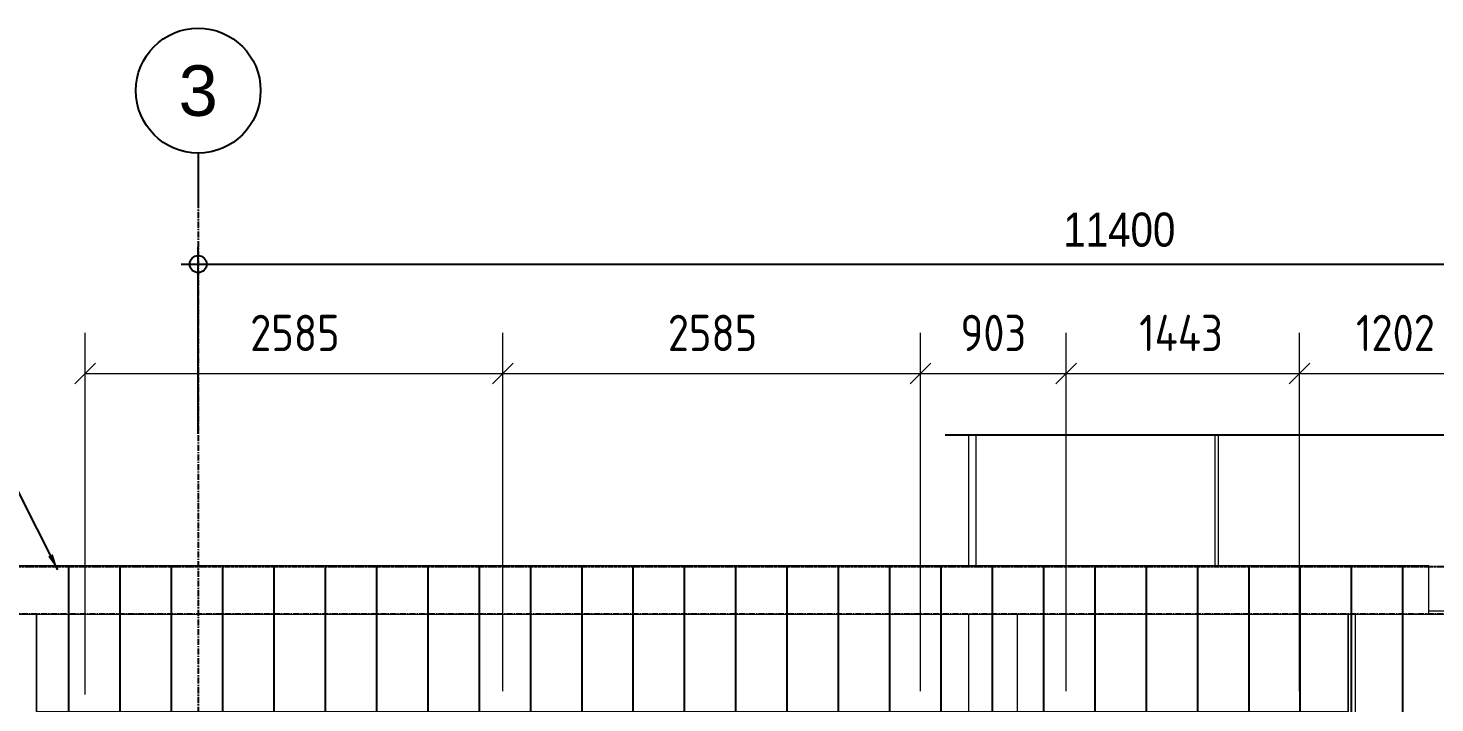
# Model space of a CAD drawing. Header units: millimetres. Extents: x -153298 to 620751, y -313239 to 250031.
# Drawn here: x 31180 to 39885, y -112552 to -108379 of the extents above; entities that cross this region are included whole.
import ezdxf
from ezdxf.enums import TextEntityAlignment as Align

# ---------------------------------------------------------------- set-up
doc = ezdxf.new("R2010")
doc.units = ezdxf.units.MM
for name, pattern in [('CENTER', [2, 1.25, -0.25, 0.25, -0.25]), ('HIDDEN', [0.375, 0.25, -0.125]), ('XKITLINE00', [0])]:
    doc.linetypes.add(name, pattern=pattern)
for name, color, linetype in [('HATCH', 7, 'Continuous'), ('S-DIM', 7, 'Continuous'), ('Stan-Dim', 7, 'Continuous')]:
    doc.layers.add(name, color=color, linetype=linetype)
doc.layers.add('Part', color=7, linetype='Continuous', lineweight=0)
doc.layers.add('Z-DIMENSIONS', color=7, linetype='Continuous', lineweight=0)
doc.styles.add('ISOCPEUR', font='isocpeur.ttf')
doc.styles.add('ROMANS', font='arial.ttf', dxfattribs={"width": 0.85})
doc.dimstyles.new('Dim-Cen', dxfattribs={"dimtxt": 3, "dimasz": 1, "dimexe": 0, "dimexo": 2.5, "dimgap": 1.5, "dimtad": 1, "dimdec": 0, "dimzin": 1, "dimdsep": 46, "dimtxsty": 'ROMANS', "dimblk": 'CEN1', "dimcen": 0.09, "dimclrd": 7, "dimclre": 7, "dimclrt": 7, "dimadec": 0, "dimazin": 0, "dimtfac": 1, "dimtdec": 0, "dimtofl": 0, "dimtmove": 2, "dimatfit": 3, "dimfxl": 1, "dimtfill": 1, "dimtfillclr": 256, "dimtolj": 1, "dimtzin": 0, "dimarcsym": 0})
doc.dimstyles.get("Standard").update_dxf_attribs({"dimtxt": 0.18, "dimasz": 0.18, "dimexe": 0.18, "dimexo": 0.0625, "dimgap": 0.09, "dimtad": 0, "dimtih": 1, "dimtoh": 1, "dimdec": 4, "dimzin": 0, "dimdsep": 46, "dimtxsty": 'Standard', "dimcen": 0.09, "dimclrd": 7, "dimclre": 7, "dimclrt": 7, "dimadec": 0, "dimazin": 0, "dimtfac": 1, "dimtdec": 4, "dimtofl": 0, "dimtmove": 0, "dimatfit": 3, "dimfxl": 1, "dimtolj": 1, "dimtzin": 0, "dimarcsym": 0})

# ---------------------------------------------------------------- blocks, each defined once
blk = doc.blocks.new('*A13431303')
at = {"layer": 'Part', "color": 7, "linetype": 'XKITLINE00', "lineweight": 0}
for p, q in [((366.347884, -20.634477), (366.347884, 40.022545)), ((366.347884, 40.022545), (371.147884, 40.022545))]:
    blk.add_line(p, q, dxfattribs=at)
blk = doc.blocks.new('*A13441304')
at = {"layer": 'Part', "color": 7, "linetype": 'XKITLINE00', "lineweight": 0}
for p, q in [((369.977907, 42.422545), (296.257891, 42.422545)), ((369.977907, 40.022545), (369.977907, 42.422545)), ((296.257891, 40.022545), (369.977907, 40.022545))]:
    blk.add_line(p, q, dxfattribs=at)
blk = doc.blocks.new('*A13451305')
at = {"layer": 'Part', "color": 7, "linetype": 'XKITLINE00', "lineweight": 0}
for p, q in [((301.057888, 40.022545), (301.057888, 35.222545)), ((301.057888, 40.022545), (365.977888, 40.022545)), ((365.977888, 40.022545), (365.977888, 35.222545)), ((301.057888, 35.222545), (365.977888, 35.222545))]:
    blk.add_line(p, q, dxfattribs=at)
blk = doc.blocks.new('*A13501309')
at = {"layer": 'Part', "color": 7, "linetype": 'XKITLINE00', "lineweight": 0}
for p, q in [((365.977888, -19.280042), (365.977888, 40.022545)), ((365.977888, 40.022545), (370.777888, 40.022545)), ((370.777888, -20.634477), (370.777888, 40.022545)), ((370.777888, -24.857455), (370.777888, -21.864234)), ((365.977888, -23.217436), (365.977888, -22.680042)), ((365.977888, -24.857455), (365.977888, -23.297436))]:
    blk.add_line(p, q, dxfattribs=at)
blk = doc.blocks.new('*A13511310')
at = {"layer": 'Part', "color": 7, "linetype": 'XKITLINE00', "lineweight": 0}
for p, q in [((347.209888, -20.634477), (347.209888, 40.022545)), ((347.209888, 40.022545), (349.609888, 40.022545)), ((349.609888, -20.634477), (349.609888, 40.022545)), ((347.209888, -24.857455), (347.209888, -21.864234)), ((349.609888, -24.857455), (349.609888, -21.864234))]:
    blk.add_line(p, q, dxfattribs=at)
blk = doc.blocks.new('*A13521311')
at = {"layer": 'Part', "color": 7, "linetype": 'XKITLINE00', "lineweight": 0}
for p, q in [((296.257888, -24.857455), (296.257888, 40.022545)), ((296.257888, 40.022545), (301.057888, 40.022545)), ((301.057888, -20.634477), (301.057888, 40.022545)), ((301.057888, -24.857455), (301.057888, -21.864234))]:
    blk.add_line(p, q, dxfattribs=at)
blk = doc.blocks.new('*A16511604')
at = {"layer": 'Part', "color": 7, "linetype": 'XKITLINE00', "lineweight": 0}
for p, q in [((347.569912, 42.422545), (347.569912, 48.874589)), ((359.409912, 42.422545), (359.409912, 48.874589))]:
    blk.add_line(p, q, dxfattribs=at)
blk = doc.blocks.new('*A17471700')
at = {"layer": 'Part', "color": 7, "linetype": 'XKITLINE00', "lineweight": 0}
blk.add_line((347.209907, 42.422545), (347.209907, 48.874589), dxfattribs=at)
blk = doc.blocks.new('*A17621715')
at = {"layer": 'Part', "color": 7, "linetype": 'XKITLINE00', "lineweight": 0}
for p, q in [((359.569912, 42.422545), (359.569912, 48.874589)), ((371.409912, 48.874589), (371.409912, 40.182545)), ((371.409912, 40.182545), (369.977907, 40.182545))]:
    blk.add_line(p, q, dxfattribs=at)
blk = doc.blocks.new('*A29222831')
at = {"layer": 'Z-DIMENSIONS', "color": 7, "linetype": 'XKITLINE00', "lineweight": 0}
for p, q in [((303.457888, 36.062545), (303.457888, 53.944953)), ((324.133888, 36.222545), (324.133888, 53.944953)), ((303.967005, 52.44407), (302.948771, 51.425836)), ((324.643005, 52.44407), (323.624771, 51.425836)), ((303.457888, 51.934953), (324.133888, 51.934953))]:
    blk.add_line(p, q, dxfattribs=at)
at = {"layer": 'Z-DIMENSIONS', "color": 7}
for p in [(303.457888, 51.934953), (324.133888, 51.934953)]:
    blk.add_point(p, dxfattribs=at)
at = {"layer": 'Z-DIMENSIONS', "color": 7, "style": 'ISOCPEUR', "width": 0.85}
blk.add_text('2585', height=1.8, dxfattribs=at).set_placement((311.630263, 53.044953))
blk = doc.blocks.new('*A29302839')
at = {"layer": 'Z-DIMENSIONS', "color": 7, "linetype": 'XKITLINE00', "lineweight": 0}
for p, q in [((352.029926, 36.222545), (352.029926, 53.944953)), ((363.577888, 36.222545), (363.577888, 53.944953)), ((352.539043, 52.44407), (351.520809, 51.425836)), ((364.087005, 52.44407), (363.068771, 51.425836)), ((352.029926, 51.934953), (363.577888, 51.934953))]:
    blk.add_line(p, q, dxfattribs=at)
at = {"layer": 'Z-DIMENSIONS', "color": 7}
for p in [(352.029926, 51.934953), (363.577888, 51.934953)]:
    blk.add_point(p, dxfattribs=at)
at = {"layer": 'Z-DIMENSIONS', "color": 7, "style": 'ISOCPEUR', "width": 0.85}
blk.add_text('1443', height=1.8, dxfattribs=at).set_placement((355.638282, 53.044953))
blk = doc.blocks.new('*A29312840')
at = {"layer": 'Z-DIMENSIONS', "color": 7, "linetype": 'XKITLINE00', "lineweight": 0}
for p, q in [((324.133888, 36.222545), (324.133888, 53.944953)), ((344.809888, 36.222545), (344.809888, 53.944953)), ((324.643005, 52.44407), (323.624771, 51.425836)), ((345.319005, 52.44407), (344.300771, 51.425836)), ((324.133888, 51.934953), (344.809888, 51.934953))]:
    blk.add_line(p, q, dxfattribs=at)
at = {"layer": 'Z-DIMENSIONS', "color": 7}
for p in [(324.133888, 51.934953), (344.809888, 51.934953)]:
    blk.add_point(p, dxfattribs=at)
at = {"layer": 'Z-DIMENSIONS', "color": 7, "style": 'ISOCPEUR', "width": 0.85}
blk.add_text('2585', height=1.8, dxfattribs=at).set_placement((332.306263, 53.044953))
blk = doc.blocks.new('*A29322841')
at = {"layer": 'Z-DIMENSIONS', "color": 7, "linetype": 'XKITLINE00', "lineweight": 0}
for p, q in [((344.809888, 36.222545), (344.809888, 53.944953)), ((352.029926, 36.222545), (352.029926, 53.944953)), ((345.319005, 52.44407), (344.300771, 51.425836)), ((352.539043, 52.44407), (351.520809, 51.425836)), ((344.809888, 51.934953), (352.029926, 51.934953))]:
    blk.add_line(p, q, dxfattribs=at)
at = {"layer": 'Z-DIMENSIONS', "color": 7}
for p in [(344.809888, 51.934953), (352.029926, 51.934953)]:
    blk.add_point(p, dxfattribs=at)
at = {"layer": 'Z-DIMENSIONS', "color": 7, "style": 'ISOCPEUR', "width": 0.85}
blk.add_text('903', height=1.8, dxfattribs=at).set_placement((346.795688, 53.044953))
blk = doc.blocks.new('*A29332842')
at = {"layer": 'Z-DIMENSIONS', "color": 7, "linetype": 'XKITLINE00', "lineweight": 0}
for p, q in [((363.577888, 36.222545), (363.577888, 53.944953)), ((373.189926, 37.822545), (373.189926, 53.944953)), ((364.087005, 52.44407), (363.068771, 51.425836)), ((373.699043, 52.44407), (372.680809, 51.425836)), ((363.577888, 51.934953), (373.189926, 51.934953))]:
    blk.add_line(p, q, dxfattribs=at)
at = {"layer": 'Z-DIMENSIONS', "color": 7}
for p in [(363.577888, 51.934953), (373.189926, 51.934953)]:
    blk.add_point(p, dxfattribs=at)
at = {"layer": 'Z-DIMENSIONS', "color": 7, "style": 'ISOCPEUR', "width": 0.85}
blk.add_text('1202', height=1.8, dxfattribs=at).set_placement((366.37297, 53.044953))
blk = doc.blocks.new('CEN1')
at = {"color": 7}
for p, q in [((0, 1.5), (0, -1.5)), ((1.5, 0), (-1.5, 0))]:
    blk.add_line(p, q, dxfattribs=at)
blk.add_circle((0, 0), 0.75, dxfattribs=at)
blk = doc.blocks.new('*D4740')
at = {"layer": 'DEFPOINTS', "color": 7, "transparency": 16777216}
for p in [(43632.8, -109839.1), (32232.8, -111064.2), (43632.8, -111064.2)]:
    blk.add_point(p, dxfattribs=at)
at = {"layer": 'S-DIM', "color": 7, "lineweight": -2, "transparency": 16777216}
for p, q in [((32232.8, -110889.2), (32232.8, -109839.1)), ((32302.8, -109839.1), (43562.8, -109839.1)), ((43632.8, -110889.2), (43632.8, -109839.1))]:
    blk.add_line(p, q, dxfattribs=at)
at = {"layer": 'S-DIM', "color": 7, "lineweight": -2, "transparency": 16777216, "xscale": 70, "yscale": 70, "zscale": 70, "rotation": 180}
blk.add_blockref('CEN1', (32232.8, -109839.1), dxfattribs=at)
at = {"layer": 'S-DIM', "color": 7, "lineweight": -2, "transparency": 16777216, "xscale": 70, "yscale": 70, "zscale": 70}
blk.add_blockref('CEN1', (43632.8, -109839.1), dxfattribs=at)
at = {"layer": 'S-DIM', "color": 7, "transparency": 16777216, "insert": (37932.8, -109626.9), "char_height": 210, "attachment_point": 5, "style": 'ROMANS', "bg_fill": 3, "box_fill_scale": 1.1, "bg_fill_color": 256, "bg_fill_true_color": 13158600, "bg_fill_transparency": 0}
blk.add_mtext('\\A1;11400', dxfattribs=at)

msp = doc.modelspace()

# ---------------------------------------------------------------- hatches: boundary and pattern name
at = {"layer": 'HATCH'}
h = msp.add_hatch(dxfattribs=at)
h.set_pattern_fill('ANSI31', scale=100, angle=45)
h.set_pattern_definition([(90, (0, -142230.9), (-317.5, 0), [])])
h.paths.add_polyline_path([(30433.5472, -111708.2371), (43397.7713, -111708.2371), (43397.7713, -120104.9884), (30433.5472, -120104.9884)])

# ---------------------------------------------------------------- linework, layer by layer
at = {"color": 7}
msp.add_line((32232.7713, -109151.9089), (32232.7713, -109456.2471), dxfattribs=at)
at = {"color": 7, "linetype": 'CENTER', "ltscale": 30}
for p, q in [((32232.7713, -109456.2471), (32232.7713, -125527.3802)), ((59557.5016, -112004.9884), (24877.4489, -112004.9884))]:
    msp.add_line(p, q, dxfattribs=at)
at = {"color": 7, "linetype": 'HIDDEN', "ltscale": 20}
msp.add_lwpolyline([(30433.5472, -111708.2371), (43397.7713, -111708.2371), (43397.7713, -120104.9884), (30433.5472, -120104.9884)], close=True, dxfattribs=at)
at = {"color": 7}
msp.add_circle((32232.7713, -108765.6823), 386.2266, dxfattribs=at)

# ---------------------------------------------------------------- block references
at = {"color": 7, "lineweight": 0, "xscale": 125, "yscale": 125, "zscale": 125}
for name in ['*A29222831', '*A29312840', '*A29322841', '*A29302839', '*A29332842', '*A17471700', '*A16511604', '*A17621715', '*A13441304', '*A13521311', '*A13451305', '*A13511310', '*A13501309', '*A13431303']:
    msp.add_blockref(name, (-6399.4671, -117007.8065), dxfattribs=at)

# ---------------------------------------------------------------- texts
at = {"layer": 'Stan-Dim', "color": 7, "style": 'ROMANS'}
msp.add_attdef('3', text='', height=312.5, dxfattribs=at).set_placement((32232.7713, -108765.6823), align=Align.MIDDLE_CENTER)

# ---------------------------------------------------------------- leaders
at = {"color": 7}
msp.add_leader([(31363.5919, -111729.4904), (30751.513, -110517.1893), (30527.0816, -110517.1893)], dimstyle='Standard', override={"dimasz": 100, "dimgap": 0.09, "dimtad": 0, "dimclrd": 7}, dxfattribs=at)

# ---------------------------------------------------------------- next in the draw order: dimensions: what is measured, and where the dimension line sits
at = {"layer": 'S-DIM', "color": 7}
dim = msp.add_linear_dim(base=(43632.7713, -109839.0777), p1=(32232.7713, -111064.1987), p2=(43632.7713, -111064.1987), dimstyle='Dim-Cen', override={"dimscale": 70, "dimclrd": 7, "dimclre": 7, "dimclrt": 7}, dxfattribs=at)
dim.commit()
dim.dimension.update_dxf_attribs({"geometry": '*D4740', "text_midpoint": (37932.7713, -109626.8574)})

# ---------------------------------------------------------------- next in the draw order: linework, layer by layer
at = {"color": 7}
msp.add_line((41412.7825, -110896.5341), (36854.8734, -110896.5341), dxfattribs=at)

doc.saveas('drawing.dxf')
